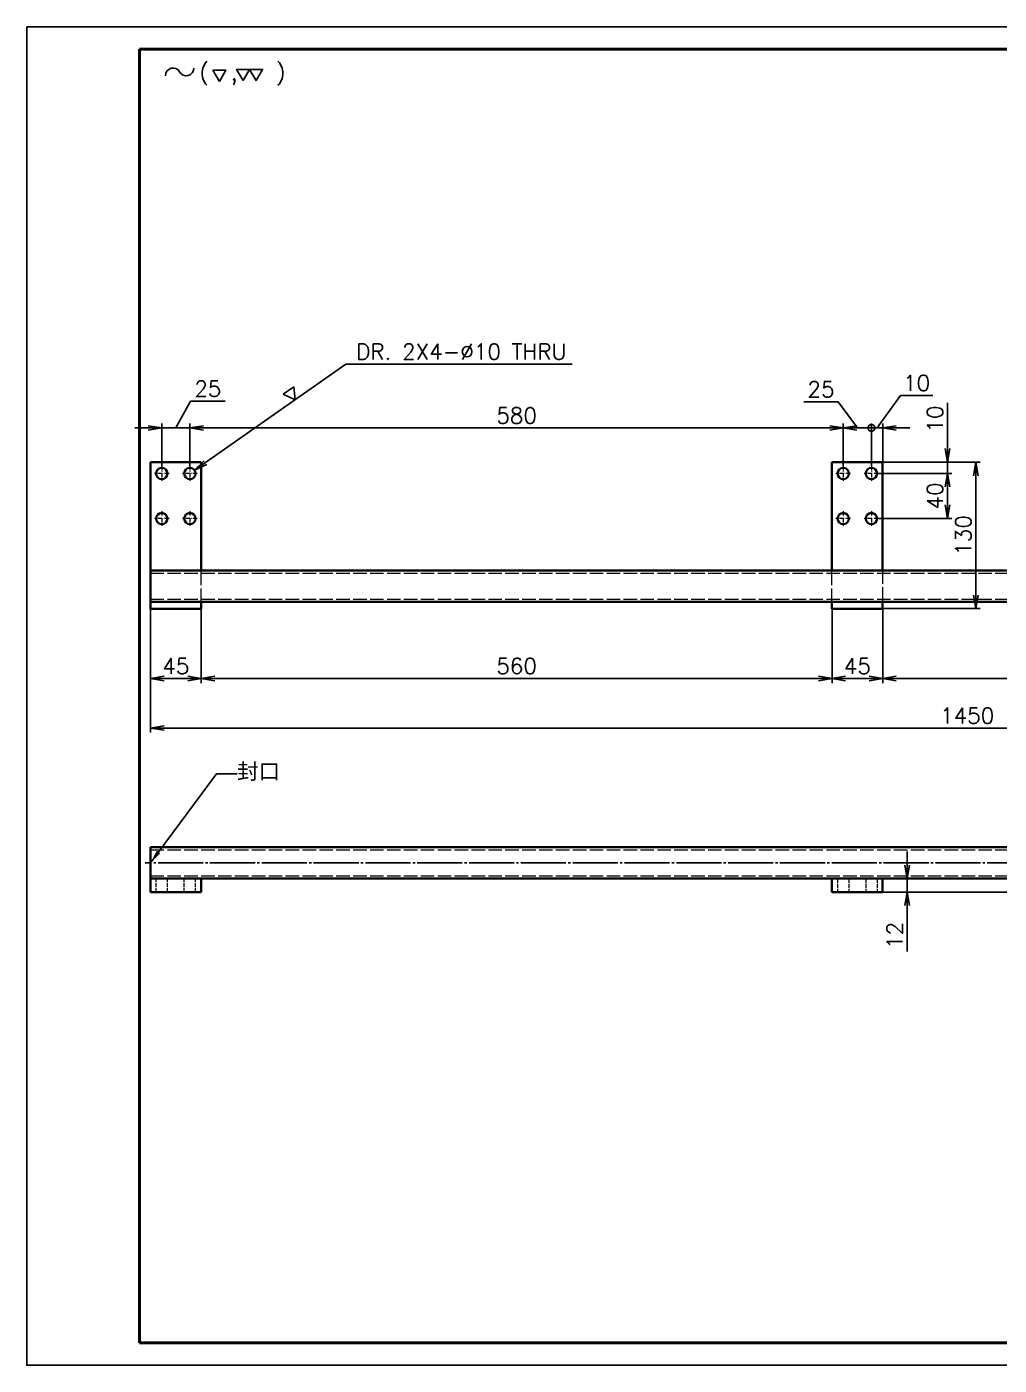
# Model space of a CAD drawing. Header units: millimetres. Extents: x -73083 to 81340, y -6859 to 6812.
# Drawn here: x 48533 to 49396, y -6850 to -5662 of the extents above; entities that cross this region are included whole.
import ezdxf

# ---------------------------------------------------------------- set-up
doc = ezdxf.new("R2010")
doc.units = ezdxf.units.MM
for name, pattern in [('AM_ISO02W050', [7.5, 6, -1.5]), ('AM_ISO08W050', [18, 12, -1.5, 3, -1.5]), ('CENTER-HOKUTO', [23, 20, -1, 1, -1]), ('DASHDOT', [18.5, 12, -3, 0.5, -3]), ('DASHED', [15, 12, -3])]:
    doc.linetypes.add(name, pattern=pattern)
doc.layers.add('A3', color=7, linetype='Continuous', plot=False)
for name, color, linetype, lineweight in [('AM_7', 2, 'AM_ISO08W050', 25), ('AM_HID', 1, 'AM_ISO02W050', 25), ('AM_VIS', 7, 'Continuous', 50)]:
    doc.layers.add(name, color=color, linetype=linetype, lineweight=lineweight)
doc.layers.add('title_frame', color=7, linetype='Continuous')
doc.layers.add('word_dim', color=253, linetype='Continuous')
doc.styles.get("Standard").update_dxf_attribs({"font": 'romans.shx', "bigfont": 'bigfont.shx'})
doc.dimstyles.new('RS-1-4', dxfattribs={"dimscale": 4, "dimtxt": 3.5, "dimasz": 3, "dimexe": 1, "dimexo": 0, "dimgap": 1, "dimtad": 3, "dimdec": 4, "dimdsep": 46, "dimtxsty": 'Standard', "dimblk1": 'OPEN', "dimblk2": 'OPEN', "dimsah": 1, "dimcen": 0, "dimclrd": 256, "dimclre": 256, "dimclrt": 3, "dimadec": 0, "dimazin": 0, "dimtfac": 1, "dimtdec": 4, "dimtmove": 0, "dimatfit": 3, "dimfxl": 0, "dimtolj": 1, "dimtzin": 0, "dimarcsym": 0})
doc.dimstyles.new('RS-1-4$3', dxfattribs={"dimscale": 4, "dimtxt": 3.5, "dimasz": 3, "dimexe": 1, "dimexo": 0, "dimgap": 1, "dimtad": 3, "dimtoh": 1, "dimdec": 4, "dimdsep": 46, "dimtxsty": 'Standard', "dimblk1": 'OPEN', "dimblk2": 'OPEN', "dimsah": 1, "dimcen": 0, "dimclrd": 256, "dimclre": 256, "dimclrt": 3, "dimadec": 0, "dimazin": 0, "dimtfac": 1, "dimtdec": 4, "dimtmove": 0, "dimatfit": 3, "dimfxl": 0, "dimtolj": 1, "dimtzin": 0, "dimarcsym": 0})

# ---------------------------------------------------------------- blocks, each defined once
blk = doc.blocks.new('_Open')
at = {"color": 0, "lineweight": -2}
for p, q in [((-1, 0.167), (0, 0)), ((-1, -0.167), (0, 0)), ((0, 0), (-1, 0))]:
    blk.add_line(p, q, dxfattribs=at)
blk = doc.blocks.new('shiage0')
at = {"layer": 'word_dim', "color": 3, "linetype": 'Continuous'}
for centre, start, end in [((1.69, 0), 30, 180), ((4.61, 1.69), 210, 0)]:
    blk.add_arc(centre, 1.69, start, end, dxfattribs=at)
blk = doc.blocks.new('11')
at = {"layer": 'title_frame', "color": 3, "linetype": 'Continuous'}
for points in [[(20.38, 3.57), (18.93, 6.07), (24.71, 6.07), (23.27, 3.57), (21.82, 6.07)], [(15.1, 3.38), (13.66, 5.88), (16.55, 5.88)]]:
    blk.add_lwpolyline(points, close=True, dxfattribs=at)
blk.add_blockref('shiage0', (3.13, 4.67), dxfattribs=at)
blk.add_text('(  ,   )', height=3.5, dxfattribs=at).set_placement((10.71, 3.7))
blk = doc.blocks.new('*D520')
at = {"layer": 'DEFPOINTS', "color": 0, "ltscale": 2}
for p in [(48642.7, -6178.7), (50092.7, -6178.7), (50092.7, -6284.7)]:
    blk.add_point(p, dxfattribs=at)
at = {"layer": 'word_dim', "lineweight": -2, "ltscale": 2}
for p, q in [((48642.7, -6178.7), (48642.7, -6288.7)), ((50092.7, -6178.7), (50092.7, -6288.7)), ((48654.7, -6284.7), (50080.7, -6284.7))]:
    blk.add_line(p, q, dxfattribs=at)
at = {"layer": 'word_dim', "lineweight": -2, "ltscale": 2, "xscale": 12, "yscale": 12, "zscale": 12, "rotation": 180}
blk.add_blockref('_Open', (48642.7, -6284.7), dxfattribs=at)
at = {"layer": 'word_dim', "lineweight": -2, "ltscale": 2, "xscale": 12, "yscale": 12, "zscale": 12}
blk.add_blockref('_Open', (50092.7, -6284.7), dxfattribs=at)
at = {"layer": 'word_dim', "color": 3, "ltscale": 2, "insert": (49367.7, -6273.7), "char_height": 14, "attachment_point": 5}
blk.add_mtext('\\A1;1450', dxfattribs=at)
blk = doc.blocks.new('*D521')
at = {"layer": 'DEFPOINTS', "color": 0, "ltscale": 2}
for p in [(50092.7, -6390.3), (50150.7, -6390.3), (49292.7, -6430.3)]:
    blk.add_point(p, dxfattribs=at)
at = {"layer": 'word_dim', "lineweight": -2, "ltscale": 2}
for p, q in [((50092.7, -6390.3), (50154.7, -6390.3)), ((50150.7, -6418.3), (50150.7, -6402.3)), ((49292.7, -6430.3), (50154.7, -6430.3))]:
    blk.add_line(p, q, dxfattribs=at)
at = {"layer": 'word_dim', "lineweight": -2, "ltscale": 2, "xscale": 12, "yscale": 12, "zscale": 12}
for p, rotation in [((50150.7, -6390.3), 90), ((50150.7, -6430.3), 270)]:
    blk.add_blockref('_Open', p, dxfattribs=dict(at, rotation=rotation))
at = {"layer": 'word_dim', "color": 3, "ltscale": 2, "insert": (50139.7, -6410.3), "char_height": 14, "attachment_point": 5, "rotation": 90}
blk.add_mtext('\\A1;40', dxfattribs=at)
blk = doc.blocks.new('*D522')
at = {"layer": 'DEFPOINTS', "color": 0, "ltscale": 2}
for p in [(49292.7, -6418.3), (49314.4, -6418.3), (49292.7, -6430.3)]:
    blk.add_point(p, dxfattribs=at)
at = {"layer": 'word_dim', "lineweight": -2, "ltscale": 2}
for p, q in [((49314.4, -6406.3), (49314.4, -6394.3)), ((49292.7, -6418.3), (49318.4, -6418.3)), ((49314.4, -6418.3), (49314.4, -6430.3)), ((49292.7, -6430.3), (49318.4, -6430.3)), ((49314.4, -6442.3), (49314.4, -6483))]:
    blk.add_line(p, q, dxfattribs=at)
at = {"layer": 'word_dim', "lineweight": -2, "ltscale": 2, "xscale": 12, "yscale": 12, "zscale": 12}
for p, rotation in [((49314.4, -6418.3), 270), ((49314.4, -6430.3), 90)]:
    blk.add_blockref('_Open', p, dxfattribs=dict(at, rotation=rotation))
at = {"layer": 'word_dim', "color": 3, "ltscale": 2, "insert": (49303.4, -6468.7), "char_height": 14, "attachment_point": 5, "rotation": 90}
blk.add_mtext('\\A1;12', dxfattribs=at)
blk = doc.blocks.new('*D523')
at = {"layer": 'DEFPOINTS', "color": 0, "ltscale": 2}
for p in [(49292.7, -6048.7), (49375.3, -6048.7), (49292.7, -6178.7)]:
    blk.add_point(p, dxfattribs=at)
at = {"layer": 'word_dim', "lineweight": -2, "ltscale": 2}
for p, q in [((49292.7, -6048.7), (49379.3, -6048.7)), ((49375.3, -6166.7), (49375.3, -6060.7)), ((49292.7, -6178.7), (49379.3, -6178.7))]:
    blk.add_line(p, q, dxfattribs=at)
at = {"layer": 'word_dim', "lineweight": -2, "ltscale": 2, "xscale": 12, "yscale": 12, "zscale": 12}
for p, rotation in [((49375.3, -6048.7), 90), ((49375.3, -6178.7), 270)]:
    blk.add_blockref('_Open', p, dxfattribs=dict(at, rotation=rotation))
at = {"layer": 'word_dim', "color": 3, "ltscale": 2, "insert": (49364.3, -6113.7), "char_height": 14, "attachment_point": 5, "rotation": 90}
blk.add_mtext('\\A1;130', dxfattribs=at)
blk = doc.blocks.new('*D524')
at = {"layer": 'DEFPOINTS', "color": 0, "ltscale": 2}
for p in [(49292.7, -6178.8), (50092.7, -6178.7), (49292.7, -6240.7)]:
    blk.add_point(p, dxfattribs=at)
at = {"layer": 'word_dim', "lineweight": -2, "ltscale": 2}
for p, q in [((49292.7, -6178.8), (49292.7, -6244.7)), ((50092.7, -6178.7), (50092.7, -6244.7)), ((50080.7, -6240.7), (49304.7, -6240.7))]:
    blk.add_line(p, q, dxfattribs=at)
at = {"layer": 'word_dim', "lineweight": -2, "ltscale": 2, "xscale": 12, "yscale": 12, "zscale": 12, "rotation": 180}
blk.add_blockref('_Open', (49292.7, -6240.7), dxfattribs=at)
at = {"layer": 'word_dim', "lineweight": -2, "ltscale": 2, "xscale": 12, "yscale": 12, "zscale": 12}
blk.add_blockref('_Open', (50092.7, -6240.7), dxfattribs=at)
at = {"layer": 'word_dim', "color": 3, "ltscale": 2, "insert": (49692.7, -6229.7), "char_height": 14, "attachment_point": 5}
blk.add_mtext('\\A1;800', dxfattribs=at)
blk = doc.blocks.new('*D525')
at = {"layer": 'DEFPOINTS', "color": 0, "ltscale": 2}
for p in [(49247.7, -6178.8), (49292.7, -6178.8), (49247.7, -6240.7)]:
    blk.add_point(p, dxfattribs=at)
at = {"layer": 'word_dim', "lineweight": -2, "ltscale": 2}
for p, q in [((49247.7, -6178.8), (49247.7, -6244.7)), ((49292.7, -6178.8), (49292.7, -6244.7)), ((49280.7, -6240.7), (49259.7, -6240.7))]:
    blk.add_line(p, q, dxfattribs=at)
at = {"layer": 'word_dim', "lineweight": -2, "ltscale": 2, "xscale": 12, "yscale": 12, "zscale": 12, "rotation": 180}
blk.add_blockref('_Open', (49247.7, -6240.7), dxfattribs=at)
at = {"layer": 'word_dim', "lineweight": -2, "ltscale": 2, "xscale": 12, "yscale": 12, "zscale": 12}
blk.add_blockref('_Open', (49292.7, -6240.7), dxfattribs=at)
at = {"layer": 'word_dim', "color": 3, "ltscale": 2, "insert": (49270.2, -6229.7), "char_height": 14, "attachment_point": 5}
blk.add_mtext('\\A1;45', dxfattribs=at)
blk = doc.blocks.new('*D526')
at = {"layer": 'DEFPOINTS', "color": 0, "ltscale": 2}
for p in [(48687.7, -6178.8), (49247.7, -6178.8), (48687.7, -6240.7)]:
    blk.add_point(p, dxfattribs=at)
at = {"layer": 'word_dim', "lineweight": -2, "ltscale": 2}
for p, q in [((48687.7, -6178.8), (48687.7, -6244.7)), ((49247.7, -6178.8), (49247.7, -6244.7)), ((49235.7, -6240.7), (48699.7, -6240.7))]:
    blk.add_line(p, q, dxfattribs=at)
at = {"layer": 'word_dim', "lineweight": -2, "ltscale": 2, "xscale": 12, "yscale": 12, "zscale": 12, "rotation": 180}
blk.add_blockref('_Open', (48687.7, -6240.7), dxfattribs=at)
at = {"layer": 'word_dim', "lineweight": -2, "ltscale": 2, "xscale": 12, "yscale": 12, "zscale": 12}
blk.add_blockref('_Open', (49247.7, -6240.7), dxfattribs=at)
at = {"layer": 'word_dim', "color": 3, "ltscale": 2, "insert": (48967.7, -6229.7), "char_height": 14, "attachment_point": 5}
blk.add_mtext('\\A1;560', dxfattribs=at)
blk = doc.blocks.new('*D527')
at = {"layer": 'DEFPOINTS', "color": 0, "ltscale": 2}
for p in [(48642.7, -6178.7), (48687.7, -6178.7), (48642.7, -6240.7)]:
    blk.add_point(p, dxfattribs=at)
at = {"layer": 'word_dim', "lineweight": -2, "ltscale": 2}
for p, q in [((48642.7, -6178.7), (48642.7, -6244.7)), ((48687.7, -6178.7), (48687.7, -6244.7)), ((48675.7, -6240.7), (48654.7, -6240.7))]:
    blk.add_line(p, q, dxfattribs=at)
at = {"layer": 'word_dim', "lineweight": -2, "ltscale": 2, "xscale": 12, "yscale": 12, "zscale": 12, "rotation": 180}
blk.add_blockref('_Open', (48642.7, -6240.7), dxfattribs=at)
at = {"layer": 'word_dim', "lineweight": -2, "ltscale": 2, "xscale": 12, "yscale": 12, "zscale": 12}
blk.add_blockref('_Open', (48687.7, -6240.7), dxfattribs=at)
at = {"layer": 'word_dim', "color": 3, "ltscale": 2, "insert": (48665.2, -6229.7), "char_height": 14, "attachment_point": 5}
blk.add_mtext('\\A1;45', dxfattribs=at)
blk = doc.blocks.new('*D528')
at = {"layer": 'DEFPOINTS', "color": 0, "ltscale": 2}
for p in [(49289.2, -6058.7), (49292.7, -6048.7), (49350.2, -6058.7)]:
    blk.add_point(p, dxfattribs=at)
at = {"layer": 'word_dim', "lineweight": -2, "ltscale": 2}
for p, q in [((49350.2, -6036.7), (49350.2, -5996.1)), ((49289.2, -6058.7), (49354.2, -6058.7)), ((49292.7, -6048.7), (49354.2, -6048.7)), ((49350.2, -6058.7), (49350.2, -6048.7)), ((49350.2, -6070.7), (49350.2, -6082.7))]:
    blk.add_line(p, q, dxfattribs=at)
at = {"layer": 'word_dim', "lineweight": -2, "ltscale": 2, "xscale": 12, "yscale": 12, "zscale": 12}
for p, rotation in [((49350.2, -6048.7), 270), ((49350.2, -6058.7), 90)]:
    blk.add_blockref('_Open', p, dxfattribs=dict(at, rotation=rotation))
at = {"layer": 'word_dim', "color": 3, "ltscale": 2, "insert": (49339.2, -6010.4), "char_height": 14, "attachment_point": 5, "rotation": 90}
blk.add_mtext('\\A1;10', dxfattribs=at)
blk = doc.blocks.new('_DotSmall')
at = {"color": 0, "linetype": 'ByBlock', "const_width": 0.5}
blk.add_lwpolyline([(-0.0625, 0, 1), (0.0625, 0, 1)], format="xyb", close=True, dxfattribs=at)
blk = doc.blocks.new('*D529')
at = {"layer": 'DEFPOINTS', "color": 0, "ltscale": 2}
for p in [(49282.7, -6018.3), (49282.7, -6052.2), (49292.7, -6048.7)]:
    blk.add_point(p, dxfattribs=at)
at = {"layer": 'word_dim', "lineweight": -2, "ltscale": 2}
for p, q in [((49287.7, -6018.3), (49308.4, -5989.5)), ((49308.4, -5989.5), (49337.1, -5989.5)), ((49282.7, -6018.3), (49270.7, -6018.3)), ((49282.7, -6052.2), (49282.7, -6014.3)), ((49292.7, -6018.3), (49282.7, -6018.3)), ((49292.7, -6018.3), (49282.7, -6018.3)), ((49292.7, -6048.7), (49292.7, -6014.3)), ((49304.7, -6018.3), (49316.7, -6018.3))]:
    blk.add_line(p, q, dxfattribs=at)
at = {"layer": 'word_dim', "lineweight": -2, "ltscale": 2, "xscale": 12, "yscale": 12, "zscale": 12}
blk.add_blockref('_DotSmall', (49282.7, -6018.3), dxfattribs=at)
at = {"layer": 'word_dim', "lineweight": -2, "ltscale": 2, "xscale": 12, "yscale": 12, "zscale": 12, "rotation": 180}
blk.add_blockref('_Open', (49292.7, -6018.3), dxfattribs=at)
at = {"layer": 'word_dim', "color": 3, "ltscale": 2, "insert": (49322.8, -5978.5), "char_height": 14, "attachment_point": 5}
blk.add_mtext('\\A1;10', dxfattribs=at)
blk = doc.blocks.new('*D530')
at = {"layer": 'DEFPOINTS', "color": 0, "ltscale": 2}
for p in [(49257.7, -6018.3), (49257.7, -6052.2), (49282.7, -6052.2)]:
    blk.add_point(p, dxfattribs=at)
at = {"layer": 'word_dim', "lineweight": -2, "ltscale": 2}
for p, q in [((49253.3, -5995), (49222.6, -5995)), ((49270.2, -6018.3), (49253.3, -5995)), ((49257.7, -6052.2), (49257.7, -6014.3)), ((49282.7, -6018.3), (49269.7, -6018.3)), ((49282.7, -6052.2), (49282.7, -6014.3))]:
    blk.add_line(p, q, dxfattribs=at)
at = {"layer": 'word_dim', "lineweight": -2, "ltscale": 2, "xscale": 12, "yscale": 12, "zscale": 12, "rotation": 180}
blk.add_blockref('_Open', (49257.7, -6018.3), dxfattribs=at)
at = {"layer": 'word_dim', "lineweight": -2, "ltscale": 2, "xscale": 12, "yscale": 12, "zscale": 12}
blk.add_blockref('_DotSmall', (49282.7, -6018.3), dxfattribs=at)
at = {"layer": 'word_dim', "color": 3, "ltscale": 2, "insert": (49237.9, -5984), "char_height": 14, "attachment_point": 5}
blk.add_mtext('\\A1;25', dxfattribs=at)
blk = doc.blocks.new('*D531')
at = {"layer": 'DEFPOINTS', "color": 0, "ltscale": 2}
for p in [(49289.2, -6058.7), (49289.2, -6098.7), (49350.2, -6098.7)]:
    blk.add_point(p, dxfattribs=at)
at = {"layer": 'word_dim', "lineweight": -2, "ltscale": 2}
for p, q in [((49289.2, -6058.7), (49354.2, -6058.7)), ((49350.2, -6070.7), (49350.2, -6086.7)), ((49289.2, -6098.7), (49354.2, -6098.7))]:
    blk.add_line(p, q, dxfattribs=at)
at = {"layer": 'word_dim', "lineweight": -2, "ltscale": 2, "xscale": 12, "yscale": 12, "zscale": 12}
for p, rotation in [((49350.2, -6058.7), 90), ((49350.2, -6098.7), 270)]:
    blk.add_blockref('_Open', p, dxfattribs=dict(at, rotation=rotation))
at = {"layer": 'word_dim', "color": 3, "ltscale": 2, "insert": (49339.2, -6078.7), "char_height": 14, "attachment_point": 5, "rotation": 90}
blk.add_mtext('\\A1;40', dxfattribs=at)
blk = doc.blocks.new('*D532')
at = {"layer": 'DEFPOINTS', "color": 0, "ltscale": 2}
for p in [(48677.7, -6018.3), (48677.7, -6052.2), (49257.7, -6052.2)]:
    blk.add_point(p, dxfattribs=at)
at = {"layer": 'word_dim', "lineweight": -2, "ltscale": 2}
for p, q in [((48677.7, -6052.2), (48677.7, -6014.3)), ((49245.7, -6018.3), (48689.7, -6018.3)), ((49257.7, -6052.2), (49257.7, -6014.3))]:
    blk.add_line(p, q, dxfattribs=at)
at = {"layer": 'word_dim', "lineweight": -2, "ltscale": 2, "xscale": 12, "yscale": 12, "zscale": 12, "rotation": 180}
blk.add_blockref('_Open', (48677.7, -6018.3), dxfattribs=at)
at = {"layer": 'word_dim', "lineweight": -2, "ltscale": 2, "xscale": 12, "yscale": 12, "zscale": 12}
blk.add_blockref('_Open', (49257.7, -6018.3), dxfattribs=at)
at = {"layer": 'word_dim', "color": 3, "ltscale": 2, "insert": (48967.7, -6007.3), "char_height": 14, "attachment_point": 5}
blk.add_mtext('\\A1;580', dxfattribs=at)
blk = doc.blocks.new('*D533')
at = {"layer": 'DEFPOINTS', "color": 0, "ltscale": 2}
for p in [(48652.7, -6018.3), (48652.7, -6052.2), (48677.7, -6052.2)]:
    blk.add_point(p, dxfattribs=at)
at = {"layer": 'word_dim', "lineweight": -2, "ltscale": 2}
for p, q in [((48665.2, -6018.3), (48678.3, -5994.5)), ((48678.3, -5994.5), (48709, -5994.5)), ((48640.7, -6018.3), (48628.7, -6018.3)), ((48652.7, -6052.2), (48652.7, -6014.3)), ((48677.7, -6018.3), (48652.7, -6018.3)), ((48677.7, -6018.3), (48652.7, -6018.3)), ((48677.7, -6052.2), (48677.7, -6014.3)), ((48689.7, -6018.3), (48701.7, -6018.3))]:
    blk.add_line(p, q, dxfattribs=at)
at = {"layer": 'word_dim', "lineweight": -2, "ltscale": 2, "xscale": 12, "yscale": 12, "zscale": 12}
blk.add_blockref('_Open', (48652.7, -6018.3), dxfattribs=at)
at = {"layer": 'word_dim', "lineweight": -2, "ltscale": 2, "xscale": 12, "yscale": 12, "zscale": 12, "rotation": 180}
blk.add_blockref('_Open', (48677.7, -6018.3), dxfattribs=at)
at = {"layer": 'word_dim', "color": 3, "ltscale": 2, "insert": (48693.6, -5983.5), "char_height": 14, "attachment_point": 5}
blk.add_mtext('\\A1;25', dxfattribs=at)
blk = doc.blocks.new('*D534')
at = {"layer": 'DEFPOINTS', "color": 0, "ltscale": 2}
for p in [(48681.8, -6055.9), (48673.6, -6061.6)]:
    blk.add_point(p, dxfattribs=at)
at = {"layer": 'word_dim', "lineweight": -2, "ltscale": 2}
for p, q in [((48816.2, -5961.6), (48691.6, -6049)), ((49017, -5961.6), (48816.2, -5961.6))]:
    blk.add_line(p, q, dxfattribs=at)
at = {"layer": 'word_dim', "lineweight": -2, "ltscale": 2, "xscale": 12, "yscale": 12, "zscale": 12, "rotation": 215.0281826745596}
blk.add_blockref('_Open', (48681.8, -6055.9), dxfattribs=at)
at = {"layer": 'word_dim', "color": 3, "ltscale": 2, "insert": (48918.6, -5950.6), "char_height": 14, "attachment_point": 5}
blk.add_mtext('\\A1;DR. {\\Fromans,bigfont|c134;2X4}-∅10 THRU', dxfattribs=at)
blk = doc.blocks.new('shiage1')
at = {"layer": 'word_dim', "color": 3, "linetype": 'Continuous'}
for p, q in [((0, 0), (-1.44, 2.5)), ((-1.44, 2.5), (1.44, 2.5)), ((1.44, 2.5), (0, 0))]:
    blk.add_line(p, q, dxfattribs=at)

msp = doc.modelspace()

# ---------------------------------------------------------------- linework, layer by layer
at = {"layer": 'A3', "linetype": 'Continuous'}
msp.add_lwpolyline([(48532.84333, -5662.23229), (50212.84333, -5662.23229), (50212.84333, -6850.23229), (48532.84333, -6850.23229)], close=True, dxfattribs=at)
at = {"layer": 'AM_7', "linetype": 'DASHDOT', "lineweight": 13, "ltscale": 0.325}
for p, q in [((48659.15816, -6058.73688), (48646.15816, -6058.73688)), ((48652.65816, -6052.23688), (48652.65816, -6065.23688)), ((48684.15816, -6058.73676), (48671.15816, -6058.73676)), ((48677.65816, -6052.23676), (48677.65816, -6065.23676)), ((49264.15792, -6058.74091), (49251.15792, -6058.74091)), ((49257.65792, -6052.24091), (49257.65792, -6065.24091)), ((49289.15792, -6058.74079), (49276.15792, -6058.74079)), ((49282.65792, -6052.24079), (49282.65792, -6065.24079)), ((48652.65816, -6092.23688), (48652.65816, -6105.23688)), ((48677.65816, -6092.23676), (48677.65816, -6105.23676)), ((49257.65816, -6092.24091), (49257.65816, -6105.24091)), ((49282.65816, -6092.24079), (49282.65816, -6105.24079)), ((48659.15816, -6098.73688), (48646.15816, -6098.73688)), ((48684.15816, -6098.73676), (48671.15816, -6098.73676)), ((49264.15816, -6098.74091), (49251.15816, -6098.74091)), ((49289.15816, -6098.74079), (49276.15816, -6098.74079))]:
    msp.add_line(p, q, dxfattribs=at)
at = {"layer": 'AM_HID', "linetype": 'DASHED', "lineweight": 13}
for p, q in [((48642.65841, -6147.23688), (50092.65841, -6147.23212)), ((48687.65841, -6172.73676), (48687.65841, -6144.73676)), ((49247.65816, -6172.73493), (49247.65816, -6144.73493)), ((49292.65816, -6144.7348), (49292.65816, -6172.7348)), ((48642.65841, -6170.23688), (50092.65841, -6170.23212)), ((48642.65841, -6392.84345), (50092.65841, -6392.84345)), ((48642.65841, -6415.84345), (50092.65841, -6415.84345))]:
    msp.add_line(p, q, dxfattribs=at)
at = {"layer": 'AM_HID', "linetype": 'DASHED', "lineweight": 13, "ltscale": 0.3}
for p, q in [((48647.65816, -6430.34345), (48647.65816, -6418.34345)), ((48647.65816, -6430.34345), (48647.65816, -6418.34345)), ((48657.65816, -6430.34345), (48657.65816, -6418.34345)), ((48657.65816, -6430.34345), (48657.65816, -6418.34345)), ((48672.65816, -6430.34345), (48672.65816, -6418.34345)), ((48672.65816, -6430.34345), (48672.65816, -6418.34345)), ((48682.65816, -6430.34345), (48682.65816, -6418.34345)), ((48682.65816, -6430.34345), (48682.65816, -6418.34345)), ((49252.65792, -6418.34345), (49252.65792, -6430.34345)), ((49252.65816, -6418.34345), (49252.65816, -6430.34345)), ((49262.65792, -6418.34345), (49262.65792, -6430.34345)), ((49262.65816, -6418.34345), (49262.65816, -6430.34345)), ((49277.65792, -6418.34345), (49277.65792, -6430.34345)), ((49277.65816, -6418.34345), (49277.65816, -6430.34345)), ((49287.65792, -6418.34345), (49287.65792, -6430.34345)), ((49287.65816, -6418.34345), (49287.65816, -6430.34345))]:
    msp.add_line(p, q, dxfattribs=at)
at = {"layer": 'AM_VIS', "linetype": 'Continuous'}
for p, q in [((50192.84333, -5682.23229), (48632.84333, -5682.23229)), ((48632.84333, -6830.23229), (48632.84333, -5682.23229)), ((50192.84333, -6830.23229), (48632.84333, -6830.23229))]:
    msp.add_line(p, q, dxfattribs=at)
at = {"layer": 'AM_VIS', "lineweight": 35}
for p, q in [((48642.65792, -6048.73688), (48687.65792, -6048.73676)), ((48642.65792, -6048.73688), (48642.65841, -6144.73688)), ((48687.65816, -6098.73676), (48687.65792, -6048.73676)), ((49247.65792, -6048.74091), (49292.65792, -6048.74079)), ((49247.65816, -6098.74091), (49247.65792, -6048.74091)), ((49292.65792, -6048.74079), (49292.65816, -6144.7348)), ((48687.65841, -6144.73676), (48687.65816, -6098.73676)), ((49247.65816, -6144.73493), (49247.65816, -6098.74091)), ((48642.65841, -6144.73688), (50092.65841, -6144.73212)), ((48642.65841, -6172.73688), (48642.65841, -6144.73688)), ((50092.65841, -6172.73212), (48642.65841, -6172.73688)), ((48642.65841, -6178.73688), (48687.65841, -6178.73676)), ((49247.65841, -6178.74091), (49292.65841, -6178.74079)), ((48642.65841, -6390.34345), (50092.65841, -6390.34345)), ((48642.65841, -6418.34345), (48687.65841, -6418.34345)), ((48642.65841, -6418.34345), (50092.65841, -6418.34345)), ((49247.65841, -6418.34345), (49292.65841, -6418.34345)), ((48687.65841, -6430.34345), (48642.65841, -6430.34345)), ((49292.65841, -6430.34345), (49247.65841, -6430.34345))]:
    msp.add_line(p, q, dxfattribs=at)
at = {"layer": 'AM_VIS', "lineweight": 35, "ltscale": 0.15}
for p, q in [((48642.65841, -6172.73688), (48642.65841, -6178.73688)), ((48687.65841, -6178.73676), (48687.65841, -6172.73676))]:
    msp.add_line(p, q, dxfattribs=at)
at = {"layer": 'AM_VIS', "lineweight": 35, "ltscale": 0.15015}
for p, q in [((49247.65841, -6178.74091), (49247.65816, -6172.73493)), ((49292.65816, -6172.7348), (49292.65841, -6178.74079))]:
    msp.add_line(p, q, dxfattribs=at)
at = {"layer": 'AM_VIS', "lineweight": 35, "ltscale": 0.35}
for p, q in [((48642.65841, -6404.34345), (48642.65841, -6390.34345)), ((48642.65841, -6418.34345), (48642.65841, -6404.34345))]:
    msp.add_line(p, q, dxfattribs=at)
at = {"layer": 'AM_VIS', "lineweight": 35, "ltscale": 0.3}
for p, q in [((48642.65841, -6418.34345), (48642.65841, -6430.34345)), ((48687.65841, -6430.34345), (48687.65841, -6418.34345)), ((49247.65841, -6418.34345), (49247.65841, -6430.34345)), ((49292.65841, -6430.34345), (49292.65841, -6418.34345))]:
    msp.add_line(p, q, dxfattribs=at)
at = {"layer": 'AM_VIS', "lineweight": 35}
for centre in [(48652.65816, -6058.73688), (48677.65816, -6058.73676), (49257.65792, -6058.74091), (49282.65792, -6058.74079), (48652.65816, -6098.73688), (48677.65816, -6098.73676), (49257.65816, -6098.74091), (49282.65816, -6098.74079)]:
    msp.add_circle(centre, 5, dxfattribs=at)
at = {"layer": 'word_dim', "color": 2, "linetype": 'CENTER-HOKUTO', "ltscale": 2}
msp.add_line((50115.49969, -6404.34345), (48637.84238, -6404.34345), dxfattribs=at)

# ---------------------------------------------------------------- block references
at = {"layer": 'word_dim', "color": 3, "linetype": 'Continuous', "ltscale": 5, "xscale": 4, "yscale": 4, "zscale": 4}
msp.add_blockref('11', (48643.40435, -5724.33324), dxfattribs=at)
at = {"layer": 'word_dim', "color": 3, "ltscale": 2, "xscale": 4.000000000000016, "yscale": 4, "zscale": 4, "rotation": 35.02818267453057}
msp.add_blockref('shiage1', (48770.96772, -5993.33228), dxfattribs=at)

# ---------------------------------------------------------------- texts
at = {"layer": 'word_dim', "color": 3, "linetype": 'Continuous', "ltscale": 12, "insert": (48719.56533, -6316.13619), "char_height": 14, "width": 165.2449144, "attachment_point": 1}
msp.add_mtext('\\A1;{\\fSimSun|b0|i0|c134|p2;封口}', dxfattribs=at)

# ---------------------------------------------------------------- dimensions: what is measured, and where the dimension line sits
at = {"layer": 'word_dim', "ltscale": 2}
dim = msp.add_diameter_dim_2p(p1=(48673.56381, -6061.60665), p2=(48681.75251, -6055.86686), text='DR. {\\Fromans,bigfont|c134;2X4}-<> THRU', dimstyle='RS-1-4$3', override={"dimtofl": 0}, dxfattribs=at)
dim.commit()
dim.dimension.update_dxf_attribs({"geometry": '*D534', "text_midpoint": (48918.5975, -5961.62888), "dimtype": 163})
for base, p1, p2, override, picture, middle in [((48652.65816, -6018.31859), (48677.65816, -6052.23676), (48652.65816, -6052.23676), {"dimtmove": 1}, '*D533', (48682.3138, -5994.4838)), ((49257.65792, -6018.31859), (49282.65792, -6052.24079), (49257.65792, -6052.24079), {"dimblk1": 'DotSmall', "dimtmove": 1}, '*D530', (49249.25697, -5995.01019)), ((49282.65792, -6018.31859), (49292.65805, -6048.74079), (49282.65792, -6052.24079), {"dimdec": 1, "dimblk2": 'DotSmall', "dimtmove": 1}, '*D529', (49312.44293, -5989.49876))]:
    dim = msp.add_linear_dim(base=base, p1=p1, p2=p2, dimstyle='RS-1-4', override=override, dxfattribs=at)
    dim.commit()
    dim.dimension.update_dxf_attribs({"geometry": picture, "text_midpoint": middle, "dimtype": 160})
dim = msp.add_linear_dim(base=(48677.65816, -6018.31859), p1=(49257.65792, -6052.24079), p2=(48677.65816, -6052.23676), dimstyle='RS-1-4', override={"dimdec": 1}, dxfattribs=at)
dim.commit()
dim.dimension.update_dxf_attribs({"geometry": '*D532', "text_midpoint": (48967.65804, -6007.31859)})
for base, p1, p2, picture, middle in [((49350.18605, -6058.74079), (49292.65805, -6048.74079), (49289.15792, -6058.74079), '*D528', (49350.18605, -6010.40745)), ((49375.3447, -6048.74079), (49292.65841, -6178.74079), (49292.65805, -6048.74079), '*D523', (49375.3447, -6113.74079)), ((49314.39626, -6418.34345), (49292.65841, -6430.34345), (49292.65841, -6418.34345), '*D522', (49314.39626, -6468.67678))]:
    dim = msp.add_linear_dim(base=base, p1=p1, p2=p2, angle=90, dimstyle='RS-1-4', dxfattribs=at)
    dim.commit()
    dim.dimension.update_dxf_attribs({"geometry": picture, "text_midpoint": middle, "dimtype": 160})
for base, p1, p2, picture, middle in [((49350.18605, -6098.74079), (49289.15792, -6058.74079), (49289.15816, -6098.74079), '*D531', (49339.18605, -6078.74079)), ((50150.70559, -6390.34345), (49292.65841, -6430.34345), (50092.65841, -6390.34345), '*D521', (50139.70559, -6410.34345))]:
    dim = msp.add_linear_dim(base=base, p1=p1, p2=p2, angle=90, dimstyle='RS-1-4', dxfattribs=at)
    dim.commit()
    dim.dimension.update_dxf_attribs({"geometry": picture, "text_midpoint": middle})
for base, p1, p2, picture, middle in [((50092.65841, -6284.66066), (48642.65841, -6178.73212), (50092.65841, -6178.73212), '*D520', (49367.65841, -6273.66066)), ((48642.65841, -6240.65708), (48687.65841, -6178.73676), (48642.65841, -6178.73688), '*D527', (48665.15841, -6229.65708)), ((48687.65841, -6240.65708), (49247.65841, -6178.76647), (48687.65841, -6178.76647), '*D526', (48967.65841, -6229.65708)), ((49247.65841, -6240.65708), (49292.65841, -6178.76464), (49247.65841, -6178.76647), '*D525', (49270.15841, -6229.65708)), ((49292.65841, -6240.65708), (50092.65841, -6178.73212), (49292.65841, -6178.76464), '*D524', (49692.65841, -6229.65708))]:
    dim = msp.add_linear_dim(base=base, p1=p1, p2=p2, dimstyle='RS-1-4', dxfattribs=at)
    dim.commit()
    dim.dimension.update_dxf_attribs({"geometry": picture, "text_midpoint": middle})

# ---------------------------------------------------------------- leaders
at = {"layer": 'word_dim', "linetype": 'Continuous', "ltscale": 5}
msp.add_leader([(48642.65841, -6404.34345), (48701.36467, -6325.44316), (48719.56533, -6325.44316)], dimstyle='RS-1-4', override={"dimgap": 1, "dimtad": 0}, dxfattribs=at)

doc.saveas('drawing.dxf')
